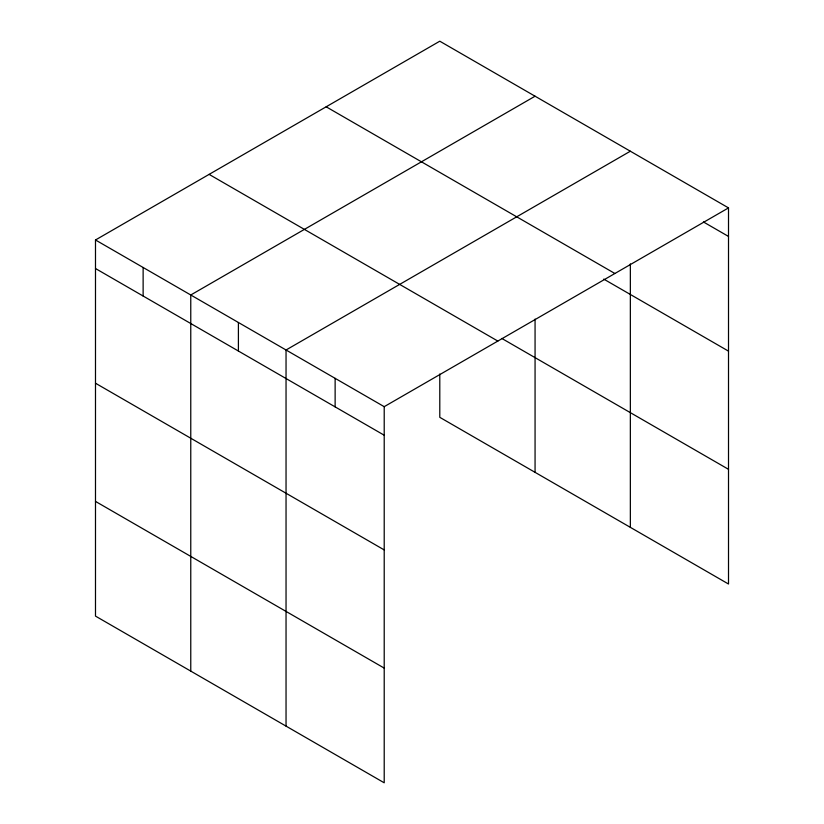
<?xml version="1.0" encoding="UTF-8"?>
<svg xmlns="http://www.w3.org/2000/svg" width="824" height="824" viewBox="0 0 824 824"><rect width="100%" height="100%" fill="white"/><g stroke="black" fill="none" stroke-linecap="round" stroke-linejoin="round"><path stroke-width="1.24" d="M95.491 239.98L384.211 406.675L384.211 782.8L95.491 616.105L95.491 239.98L439.789 41.2L728.509 207.895L728.509 584.02L439.789 417.325L439.789 373.993M535.064 96.212L190.766 294.992L190.766 671.117M630.35 151.214L286.041 349.994L286.041 726.119M384.211 406.675L728.509 207.895M703.428 221.955L728.509 236.437M326.17 106.801L614.889 273.496M603.755 279.109L728.509 351.137M501.826 338.448L728.509 469.32M209.111 174.379L497.83 341.074M95.491 268.521L384.211 435.216M95.491 383.222L384.211 549.917M95.491 501.404L384.211 668.099M630.35 263.876L630.35 527.339M535.064 319.094L535.064 472.337M335.131 378.34L335.131 406.881M238.404 322.493L238.404 351.034M143.129 267.481L143.129 296.032"/></g></svg>
